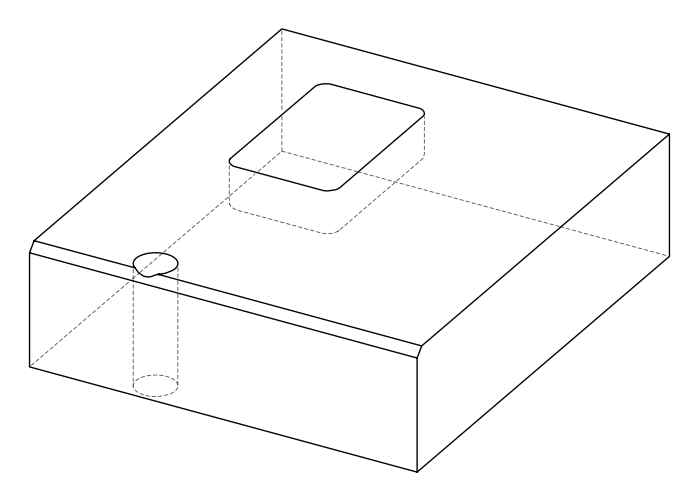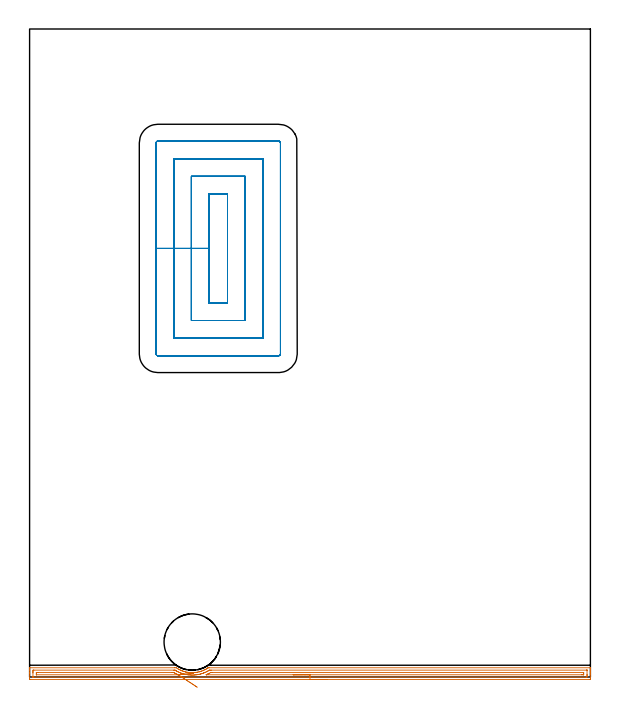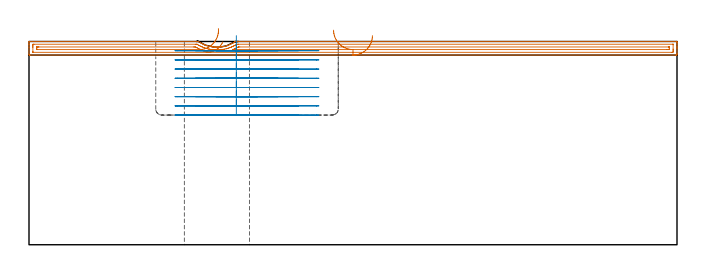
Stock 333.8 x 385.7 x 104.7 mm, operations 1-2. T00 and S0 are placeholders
(PLAN: 3 operations, 2 tool changes, 30.4 min)
(1 AREA_MILL | FG_CHAMFER_SURFACE | UGT0205_001 | 8.22 min | 8183 mm3)
(2 MILL_RECTANGULAR_POCKET | POCKET_RECTANGULAR_STRAIGHT | UGT0201_095 | Follow Part, ap 5, ae 75% | 19.25 min | 521510 mm3)
(3 MILL_THROUGH_HOLE_FROM_SOLID_MATERIAL | STEP1HOLE | UGT0201_018 | Circular | 2.89 min | 92296 mm3)
(TOOL UGT0205_001 | Chamfer Mill 20 x 3 x 45 deg. | D20 FL50 Z2)
(TOOL UGT0201_095 | End mill 20 mm | D20 R3 FL38 Z4)
(TOOL UGT0201_018 | End mill 30 mm | D30 FL50 Z4)
(OP 1 AREA_MILL)
G17 G21 G94 G90
T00 M6
G54
G17 G0 G90 X176.9 Y-1.5 S1061 M3
G43 Z114.7 H0
Z107.7
G94 G1 X176.862 Z106.829 F250.
X176.748 Z105.964
X176.559 Z105.112
X176.297 Z104.28
X175.963 Z103.474
X175.56 Z102.7
X175.092 Z101.964
X174.56 Z101.272
X173.971 Z100.629
X173.328 Z100.04
X172.636 Z99.509
X171.9 Z99.04
X171.126 Z98.637
X170.32 Z98.303
X169.488 Z98.041
X168.636 Z97.852
X167.772 Z97.738
X166.9 Z97.7
X0.626
X0.201 Y-1.496 Z97.702
X0.01 Y-1.492 Z97.705
X0. Y-1.078 Z98.119
Y2.44 Z101.634
Y3.846 Z103.042
Y4.198 Z103.393
Y5.162 Z104.361
X0.01 Y5.498 Z104.689
X0.179 Y5.5 Z104.7
X86.445
X87.308 Y5.493 Z104.693
X87.339 Y5.477 Z104.677
X88.277 Y4.883 Z104.083
X88.784 Y4.598 Z103.796
X89.127 Y4.419 Z103.616
X89.17 Y4.396 Z103.594
X89.599 Y4.19 Z103.39
X90.021 Y3.99 Z103.186
X90.064 Y3.969 Z103.166
X90.133 Y3.938 Z103.136
X90.21 Y3.905 Z103.105
X90.303 Y3.867 Z103.067
X90.468 Y3.801 Z102.996
X90.544 Y3.769 Z102.965
X90.647 Y3.729 Z102.926
X90.957 Y3.61 Z102.809
X91.362 Y3.475 Z102.67
X91.851 Y3.309 Z102.508
X92.695 Y3.065 Z102.262
X92.744 Y3.053 Z102.25
X92.866 Y3.026 Z102.225
X93.597 Y2.869 Z102.067
X93.638 Y2.861 Z102.059
X94.098 Y2.786 Z101.984
X94.425 Y2.733 Z101.931
X94.491 Y2.723 Z101.919
X94.531 Y2.716 Z101.913
X94.884 Y2.676 Z101.874
X95.384 Y2.623 Z101.815
X95.424 Y2.618 Z101.811
X95.685 Y2.605 Z101.795
X95.992 Y2.589 Z101.776
X96.107 Y2.582 Z101.77
X96.278 Y2.573 Z101.759
X96.318 Y2.571 Z101.757
X96.476 Y2.572 Z101.753
X96.477 Y2.571 Z101.752
X96.795 Y2.569
X97.038 Y2.568 Z101.756
X97.172 Z101.755
X97.211 Y2.567 Z101.757
X97.377 Y2.576 Z101.766
X97.382 Z101.767
X97.596 Y2.589 Z101.775
X98.105 Y2.612 Z101.809
X98.141 Y2.615 Z101.813
X98.96 Y2.705 Z101.896
X98.998 Y2.708 Z101.901
X99.228 Y2.743 Z101.941
X99.645 Y2.811 Z102.005
X99.854 Y2.844 Z102.038
X99.892 Y2.85 Z102.044
X100.785 Y3.035 Z102.235
X100.905 Y3.064 Z102.263
X101.679 Y3.288 Z102.483
X102.139 Y3.441 Z102.64
X102.572 Y3.588 Z102.786
X103.385 Y3.905 Z103.103
X103.43 Y3.923 Z103.121
X103.468 Y3.938 Z103.136
X103.509 Y3.957 Z103.156
X103.877 Y4.135 Z103.33
X104.359 Y4.362 Z103.562
X105.218 Y4.823 Z104.02
X105.252 Y4.842 Z104.04
X105.701 Y5.118 Z104.317
X106.112 Y5.381 Z104.58
X106.146 Y5.404 Z104.601
X106.297 Y5.497 Z104.689
X107.006 Y5.5 Z104.7
X333.621
X333.79 Y5.498 Z104.689
X333.8 Y5.161 Z104.361
Y4.904 Z104.104
Y4.198 Z103.393
Y2.966 Z102.163
Y2.44 Z101.634
Y1.824 Z101.019
Y-0.815 Z98.382
X333.797 Y-1.078 Z98.119
X333.79 Y-1.492 Z97.705
X333.599 Y-1.496 Z97.702
X333.174 Y-1.5 Z97.7
X166.9
Y-0.086 Z99.114
X2.3
X2.047 Y-0.083 Z99.117
X2.016 Y-0.081 Z99.119
X2.01 Y-0.079 Z99.121
X2.006 Y-0.07 Z99.13
X2.002 Y-0.034 Z99.166
X2.001 Y0. Z99.2
X2. Y0.209 Z99.409
Y2.44 Z101.64
Y2.847 Z102.047
X2.004 Y3.319 Z102.519
X2.009 Y3.717 Z102.917
X2.034 Y4.079 Z103.279
X2.414 Y4.084 Z103.284
X2.53 Y4.085 Z103.285
X85.666 Y4.086 Z103.286
X86.445 Y4.083 Z103.283
X86.501 Y4.081 Z103.281
X86.527 Y4.079 Z103.279
X86.602 Y4.044 Z103.244
X87.339 Y3.608 Z102.808
X87.453 Y3.544 Z102.744
X87.875 Y3.319 Z102.519
X88.233 Y3.14 Z102.34
X88.593 Y2.965 Z102.165
X89.127 Y2.721 Z101.921
X89.244 Y2.671 Z101.871
X89.816 Y2.44 Z101.64
X90.021 Y2.363 Z101.563
X90.145 Y2.318 Z101.518
X90.915 Y2.065 Z101.265
X91.471 Y1.892 Z101.092
X91.809 Y1.796 Z100.996
X91.914 Y1.768 Z100.968
X92.69 Y1.585 Z100.785
X92.703 Y1.582 Z100.782
X92.807 Y1.56 Z100.76
X93.597 Y1.419 Z100.619
X93.77 Y1.39 Z100.59
X94.165 Y1.331 Z100.531
X94.491 Y1.292 Z100.492
X94.797 Y1.258 Z100.458
X95.384 Y1.205 Z100.405
X95.769 Y1.182 Z100.382
X96.278 Y1.157 Z100.357
X96.692 Y1.153 Z100.353
X97.172 Y1.155 Z100.355
X97.569 Y1.17 Z100.37
X98.066 Y1.197 Z100.397
X98.412 Y1.22 Z100.42
X98.96 Y1.277 Z100.477
X99.22 Y1.305 Z100.505
X99.854 Y1.395 Z100.595
X99.999 Y1.418 Z100.618
X100.345 Y1.477 Z100.677
X100.789 Y1.56 Z100.76
X101.555 Y1.732 Z100.932
X101.642 Y1.754 Z100.954
X102.181 Y1.909 Z101.109
X102.536 Y2.015 Z101.215
X102.86 Y2.121 Z101.321
X103.43 Y2.313 Z101.513
X103.524 Y2.347 Z101.547
X103.769 Y2.44 Z101.64
X104.231 Y2.622 Z101.822
X104.324 Y2.661 Z101.861
X104.783 Y2.867 Z102.067
X105.218 Y3.07 Z102.27
X105.387 Y3.152 Z102.352
X105.718 Y3.319 Z102.519
X106.029 Y3.483 Z102.683
X106.112 Y3.528 Z102.728
X106.546 Y3.772 Z102.972
X107.006 Y4.041 Z103.241
X107.069 Y4.076 Z103.276
X107.127 Y4.079 Z103.279
X107.9 Y4.085 Z103.285
X108.014 Y4.086 Z103.286
X331.501
X331.753 Y4.083 Z103.283
X331.784 Y4.081 Z103.281
X331.79 Y4.079 Z103.279
X331.794 Y4.07 Z103.27
X331.798 Y4.034 Z103.234
X331.799 Y4. Z103.2
X331.8 Y3.791 Z102.991
Y1.56 Z100.76
Y1.153 Z100.353
X331.796 Y0.681 Z99.881
X331.791 Y0.283 Z99.483
X331.766 Y-0.079 Z99.121
X331.386 Y-0.084 Z99.116
X331.27 Y-0.085 Z99.115
X166.9 Y-0.086 Z99.114
Y1.329 Z100.529
X105.258
X105.218 Y1.33 Z100.53
X105.161 Y1.332 Z100.532
X105.113 Y1.335 Z100.535
X105.14 Y1.352 Z100.552
X105.171 Y1.368 Z100.568
X105.615 Y1.56 Z100.76
X105.954 Y1.715 Z100.915
X106.112 Y1.79 Z100.99
X106.553 Y2.006 Z101.206
X107.006 Y2.235 Z101.435
X107.724 Y2.613 Z101.813
X107.795 Y2.649 Z101.849
X107.843 Y2.665 Z101.865
X107.9 Y2.666 Z101.866
X108.559 Y2.671 Z101.871
X329.598
X329.676
X329.739 Y2.668 Z101.868
X329.778 Y2.665 Z101.865
X329.79 Y2.661 Z101.861
X329.792 Y2.638 Z101.838
X329.797 Y2.44 Z101.64
X329.8 Y2.241 Z101.441
X329.798 Y1.56 Z100.76
X329.795 Y1.366 Z100.566
X329.791 Y1.339 Z100.539
X329.772 Y1.335 Z100.535
X329.715 Y1.332 Z100.532
X329.598 Y1.33 Z100.53
X328.94 Y1.329 Z100.529
X328.704
X166.9
X166.028 Z100.567
X165.164 Z100.68
X164.312 Z100.869
X163.48 Z101.132
X162.674 Z101.465
X161.9 Z101.868
X161.164 Z102.337
X160.472 Z102.868
X159.829 Z103.457
X159.24 Z104.101
X158.708 Z104.793
X158.24 Z105.529
X157.837 Z106.302
X157.503 Z107.108
X157.241 Z107.94
X157.052 Z108.792
X156.938 Z109.657
X156.9 Z110.529
G0 Z114.7
X97.563 Y2.111
Z111.347
G1 X97.599 Y2.114 Z110.476
X97.559 Y2.111 Z109.604
X97.444 Y2.101 Z108.74
X97.254 Y2.085 Z107.888
X96.991 Y2.062 Z107.057
X96.656 Y2.033 Z106.252
X96.253 Y1.999 Z105.479
X95.785 Y1.959 Z104.744
X95.254 Y1.913 Z104.053
X94.665 Y1.863 Z103.411
X94.023 Y1.808 Z102.823
X93.332 Y1.749 Z102.294
X92.598 Y1.686 Z101.827
X91.826 Y1.62 Z101.425
X91.023 Y1.551 Z101.093
X90.193 Y1.48 Z100.833
X89.344 Y1.408 Z100.646
X88.482 Y1.334 Z100.534
X88.465 Y1.332 Z100.532
X88.307 Y1.329 Z100.529
X88.233
X4.202
X4.124
X4.061 Y1.332 Z100.532
X4.022 Y1.335 Z100.535
X4.01 Y1.34 Z100.54
X4.008 Y1.362 Z100.562
X4.003 Y1.56 Z100.76
X4. Y1.759 Z100.959
X4.002 Y2.44 Z101.64
X4.005 Y2.634 Z101.834
X4.01 Y2.661 Z101.861
X4.028 Y2.665 Z101.865
X4.085 Y2.668 Z101.868
X4.202 Y2.67 Z101.87
X4.861 Y2.671 Z101.871
X5.096 Y2.672 Z101.872
X84.657 Y2.671 Z101.871
X85.317 Y2.67 Z101.87
X85.551 Y2.668 Z101.868
X85.783 Y2.664 Z101.864
X86.197 Y2.44 Z101.64
X86.445 Y2.307 Z101.507
X86.736 Y2.153 Z101.353
X87.339 Y1.863 Z101.063
X87.98 Y1.56 Z100.76
X88.233 Y1.45 Z100.65
X88.43 Y1.366 Z100.566
X88.46 Y1.349 Z100.549
X88.482 Y1.334 Z100.534
X89.136 Y0.904 Z100.148
X89.815 Y0.458 Z99.831
X90.515 Y-0.002 Z99.587
X91.23 Y-0.472 Z99.416
X91.955 Y-0.948 Z99.321
X92.684 Y-1.427 Z99.302
X93.411 Y-1.905 Z99.358
X94.132 Y-2.379 Z99.491
X94.84 Y-2.844 Z99.698
X95.531 Y-3.298 Z99.978
X96.198 Y-3.736 Z100.329
X96.837 Y-4.156 Z100.748
X97.444 Y-4.555 Z101.232
X98.012 Y-4.929 Z101.778
X98.539 Y-5.275 Z102.381
X99.02 Y-5.591 Z103.037
X99.452 Y-5.874 Z103.74
X99.83 Y-6.123 Z104.486
G0 Z114.7
M5
M2
(OP 2 MILL_RECTANGULAR_POCKET)
G17 G21 G94 G90
T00 M6
G54
G17 G0 G90 X106.8 Y283.977 S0 M3
G43 Z114.7 H0
Z107.7
G94 G1 Y255.1 Z99.962 F250.
Y222.7 F500.
X117.8
Y287.5
X106.8
Y255.1
X96.3
Y212.2
X128.3
Y298.
X96.3
Y255.1
X85.8
Y201.7
X138.8
Y308.5
X85.8
Y255.1
X75.3
Y192.3
G3 X76.4 Y191.2 R1.1
G1 X148.2
G3 X149.3 Y192.3 R1.1
G1 Y317.9
G3 X148.2 Y319. R1.1
G1 X76.4
G3 X75.3 Y317.9 R1.1
G1 Y255.1
Y254.1
G0 X106.8 Y283.977 Z102.962
G1 Y255.1 Z95.225 F250.
Y222.7 F500.
X117.8
Y287.5
X106.8
Y255.1
X96.3
Y212.2
X128.3
Y298.
X96.3
Y255.1
X85.8
Y201.7
X138.8
Y308.5
X85.8
Y255.1
X75.3
Y192.3
G3 X76.4 Y191.2 R1.1
G1 X148.2
G3 X149.3 Y192.3 R1.1
G1 Y317.9
G3 X148.2 Y319. R1.1
G1 X76.4
G3 X75.3 Y317.9 R1.1
G1 Y255.1
Y254.1
G0 X106.8 Y283.977 Z98.225
G1 Y255.1 Z90.487 F250.
Y222.7 F500.
X117.8
Y287.5
X106.8
Y255.1
X96.3
Y212.2
X128.3
Y298.
X96.3
Y255.1
X85.8
Y201.7
X138.8
Y308.5
X85.8
Y255.1
X75.3
Y192.3
G3 X76.4 Y191.2 R1.1
G1 X148.2
G3 X149.3 Y192.3 R1.1
G1 Y317.9
G3 X148.2 Y319. R1.1
G1 X76.4
G3 X75.3 Y317.9 R1.1
G1 Y255.1
Y254.1
G0 X106.8 Y283.977 Z93.487
G1 Y255.1 Z85.75 F250.
Y222.7 F500.
X117.8
Y287.5
X106.8
Y255.1
X96.3
Y212.2
X128.3
Y298.
X96.3
Y255.1
X85.8
Y201.7
X138.8
Y308.5
X85.8
Y255.1
X75.3
Y192.3
G3 X76.4 Y191.2 R1.1
G1 X148.2
G3 X149.3 Y192.3 R1.1
G1 Y317.9
G3 X148.2 Y319. R1.1
G1 X76.4
G3 X75.3 Y317.9 R1.1
G1 Y255.1
Y254.1
G0 X106.8 Y283.977 Z88.75
G1 Y255.1 Z81.012 F250.
Y222.7 F500.
X117.8
Y287.5
X106.8
Y255.1
X96.3
Y212.2
X128.3
Y298.
X96.3
Y255.1
X85.8
Y201.7
X138.8
Y308.5
X85.8
Y255.1
X75.3
Y192.3
G3 X76.4 Y191.2 R1.1
G1 X148.2
G3 X149.3 Y192.3 R1.1
G1 Y317.9
G3 X148.2 Y319. R1.1
G1 X76.4
G3 X75.3 Y317.9 R1.1
G1 Y255.1
Y254.1
G0 X106.8 Y283.977 Z84.012
G1 Y255.1 Z76.275 F250.
Y222.7 F500.
X117.8
Y287.5
X106.8
Y255.1
X96.3
Y212.2
X128.3
Y298.
X96.3
Y255.1
X85.8
Y201.7
X138.8
Y308.5
X85.8
Y255.1
X75.3
Y192.3
G3 X76.4 Y191.2 R1.1
G1 X148.2
G3 X149.3 Y192.3 R1.1
G1 Y317.9
G3 X148.2 Y319. R1.1
G1 X76.4
G3 X75.3 Y317.9 R1.1
G1 Y255.1
Y254.1
G0 X106.8 Y283.977 Z79.275
G1 Y255.1 Z71.537 F250.
Y222.7 F500.
X117.8
Y287.5
X106.8
Y255.1
X96.3
Y212.2
X128.3
Y298.
X96.3
Y255.1
X85.8
Y201.7
X138.8
Y308.5
X85.8
Y255.1
X75.3
Y192.3
G3 X76.4 Y191.2 R1.1
G1 X148.2
G3 X149.3 Y192.3 R1.1
G1 Y317.9
G3 X148.2 Y319. R1.1
G1 X76.4
G3 X75.3 Y317.9 R1.1
G1 Y255.1
Y254.1
G0 X106.8 Y283.977 Z74.537
G1 Y255.1 Z66.8 F250.
Y222.7 F500.
X117.8
Y287.5
X106.8
Y255.1
X96.3
Y212.2
X128.3
Y298.
X96.3
Y255.1
X85.8
Y201.7
X138.8
Y308.5
X85.8
Y255.1
X75.3
Y192.3
G3 X76.4 Y191.2 R1.1
G1 X148.2
G3 X149.3 Y192.3 R1.1
G1 Y317.9
G3 X148.2 Y319. R1.1
G1 X76.4
G3 X75.3 Y317.9 R1.1
G1 Y255.1
Y254.1
G0 Z114.7
M5
M2
